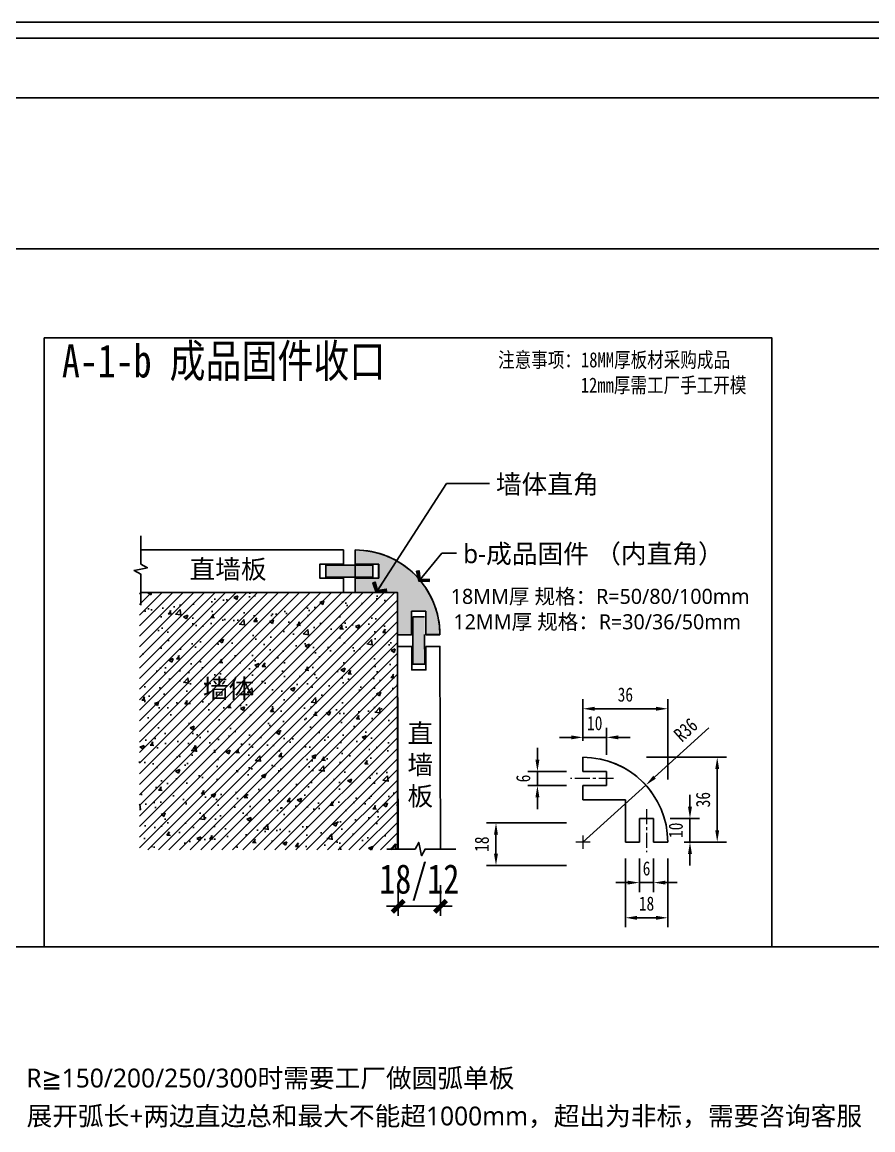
# Model space of a CAD drawing. Header units: millimetres. Extents: x 4862 to 20554, y 7569 to 11262.
# Drawn here: x 8357.5 to 8718.8, y 9021 to 9491.4 of the extents above; entities that cross this region are included whole.
import ezdxf

# ---------------------------------------------------------------- set-up
doc = ezdxf.new("R2010")
doc.units = ezdxf.units.MM
doc.linetypes.add('CENTERX2', pattern=[20.32, 12.7, -2.54, 2.54, -2.54])
doc.styles.add('TEXT', font='SimSun.ttf', dxfattribs={"width": 0.8})
doc.styles.add('家具尺寸文字', font='SimSun.ttf', dxfattribs={"width": 0.8})
doc.styles.add('黑石雅黑', font='Microsoft YaHei.ttf')
doc.dimstyles.new('副本 (2) (2) ISO-25', dxfattribs={"dimtxt": 18, "dimasz": 13, "dimexe": 6, "dimexo": 12, "dimgap": 6, "dimtad": 1, "dimtxsty": 'TEXT', "dimcen": 2.5, "dimclrd": 5, "dimclre": 5, "dimclrt": 5, "dimadec": 0, "dimazin": 0, "dimtfac": 1, "dimtmove": 0, "dimatfit": 3, "dimldrblk": 'BOXFILLED', "dimfxl": 0, "dimarcsym": 0})
doc.dimstyles.new('副本 固装比例5', dxfattribs={"dimscale": 5, "dimtxt": 2.5, "dimasz": 1, "dimexe": 0.8, "dimexo": 1.2, "dimgap": 0.5, "dimtad": 1, "dimdec": 0, "dimdsep": 46, "dimtxsty": '家具尺寸文字', "dimblk": 'ARCHTICK', "dimcen": 0, "dimdle": 0.8, "dimclrd": 8, "dimclre": 8, "dimclrt": 2, "dimadec": 1, "dimazin": 2, "dimtfac": 1, "dimtdec": 0, "dimtix": 1, "dimtmove": 2, "dimatfit": 2, "dimfxl": 0, "dimtolj": 1, "dimtzin": 0, "dimarcsym": 0})
doc.dimstyles.new('深化(A1)1：1', dxfattribs={"dimtxt": 3, "dimasz": 1, "dimexe": 1.5, "dimexo": 1, "dimgap": 1, "dimtad": 1, "dimdec": 0, "dimrnd": 5, "dimdsep": 46, "dimtxsty": '黑石雅黑', "dimblk": 'ARCHTICK', "dimcen": 1, "dimclrd": 44, "dimclre": 44, "dimclrt": 50, "dimadec": 0, "dimazin": 2, "dimtfac": 1, "dimtdec": 0, "dimtix": 1, "dimtmove": 2, "dimatfit": 3, "dimldrblk": 'hl_arrow2', "dimfxl": 0, "dimtolj": 1, "dimarcsym": 0})

# ---------------------------------------------------------------- blocks, each defined once
blk = doc.blocks.new('A$C398a0407')
blk.add_line((443.2, 6546.9), (8134, 6546.9))
for points in [[(9632, 0), (0, 0), (0, 6848), (9632, 6848)], [(9568, 64), (64, 64), (64, 6784), (9568, 6784)]]:
    blk.add_lwpolyline(points, close=True)
blk = doc.blocks.new('_ArchTick')
at = {"color": 0, "linetype": 'ByBlock', "const_width": 0.4}
blk.add_lwpolyline([(-0.5, -0.5), (0.5, 0.5)], dxfattribs=at)
blk = doc.blocks.new('hl_arrow2')
at = {"color": 2}
blk.add_line((-0.22, 0), (-1, 0), dxfattribs=at)
blk.add_lwpolyline([(-0.22, 0), (-0.86, -0.69), (-0.65, -0.86), (0, 0), (-0.65, 0.86), (-0.86, 0.69)], close=True, dxfattribs=at)
for points in [[(-0.86, 0.69), (-0.65, 0.86), (-0.22, 0), (0, 0)], [(-0.86, -0.69), (-0.65, -0.86), (-0.22, 0), (0, 0)]]:
    blk.add_solid(points, dxfattribs=at)
blk = doc.blocks.new('*D197')
at = {"color": 8, "lineweight": -2, "transparency": 16777216}
for p, q in [((8517.17, 9124.97), (8517.17, 9111.97)), ((8535.17, 9124.97), (8535.17, 9111.97)), ((8517.17, 9115.97), (8512.17, 9115.97)), ((8517.17, 9115.97), (8535.17, 9115.97)), ((8535.17, 9115.97), (8540.17, 9115.97))]:
    blk.add_line(p, q, dxfattribs=at)
at = {"layer": 'Defpoints', "color": 0, "transparency": 16777216}
for p in [(8517.17, 9140.26), (8535.17, 9140.26), (8535.17, 9115.97)]:
    blk.add_point(p, dxfattribs=at)
at = {"color": 8, "lineweight": -2, "transparency": 16777216, "xscale": 5, "yscale": 5, "zscale": 5}
blk.add_blockref('_ArchTick', (8517.17, 9115.97), dxfattribs=at)
at = {"color": 8, "lineweight": -2, "transparency": 16777216, "xscale": 5, "yscale": 5, "zscale": 5, "rotation": 180}
blk.add_blockref('_ArchTick', (8535.17, 9115.97), dxfattribs=at)
at = {"color": 2, "transparency": 16777216, "insert": (8526.17, 9126.08), "char_height": 12.5, "width": 11.8436, "attachment_point": 5, "style": '家具尺寸文字'}
blk.add_mtext('\\A1;18/12', dxfattribs=at)
blk = doc.blocks.new('A$Cad5e7a8f')
at = {"lineweight": 30}
for p, q in [((36, 36), (36, 30)), ((26, 30), (26, 24)), ((26, 30), (36, 30)), ((26, 24), (36, 24)), ((36, 24), (36, 18)), ((36, 18), (18, 18)), ((18, 18), (18, 0)), ((12, 10), (6, 10)), ((6, 10), (6, 0)), ((12, 10), (12, 0)), ((6, 0), (0, 0)), ((18, 0), (12, 0))]:
    blk.add_line(p, q, dxfattribs=at)
blk.add_arc((36, 0), 36, 90, 180, dxfattribs=at)
blk = doc.blocks.new('*D199')
at = {"color": 5, "lineweight": -2, "transparency": 16777216}
for p, q in [((8619.67, 9136.23), (8619.67, 9122.02)), ((8625.67, 9136.23), (8625.67, 9122.02)), ((8614.67, 9126.02), (8609.67, 9126.02)), ((8625.67, 9126.02), (8619.67, 9126.02)), ((8630.67, 9126.02), (8635.67, 9126.02))]:
    blk.add_line(p, q, dxfattribs=at)
at = {"color": 5, "transparency": 16777216}
for points in [[(8614.67, 9126.85), (8614.67, 9125.19), (8619.67, 9126.02)], [(8630.67, 9126.85), (8630.67, 9125.19), (8625.67, 9126.02)]]:
    blk.add_solid(points, dxfattribs=at)
at = {"layer": 'Defpoints', "color": 0, "transparency": 16777216}
for p in [(8619.67, 9143.23), (8625.67, 9143.23), (8619.67, 9126.02)]:
    blk.add_point(p, dxfattribs=at)
at = {"color": 5, "lineweight": 13, "transparency": 16777216, "insert": (8622.67, 9132.02), "char_height": 6, "attachment_point": 5, "style": 'TEXT'}
blk.add_mtext('6', dxfattribs=at)
blk = doc.blocks.new('_BoxFilled')
at = {"color": 0, "linetype": 'ByBlock', "lineweight": -2}
blk.add_line((-0.5, 0), (-1, 0), dxfattribs=at)
at = {"color": 0, "linetype": 'ByBlock'}
blk.add_solid([(-0.5, 0.5), (0.5, 0.5), (-0.5, -0.5), (0.5, -0.5)], dxfattribs=at)
blk = doc.blocks.new('*D217')
at = {"color": 5, "lineweight": -2, "transparency": 16777216}
for p, q in [((8595.67, 9186.23), (8595.67, 9203.84)), ((8626.67, 9199.84), (8600.67, 9199.84)), ((8631.67, 9169.84), (8631.67, 9203.84))]:
    blk.add_line(p, q, dxfattribs=at)
at = {"color": 5, "transparency": 16777216}
for points in [[(8600.67, 9200.68), (8600.67, 9199.01), (8595.67, 9199.84)], [(8626.67, 9200.68), (8626.67, 9199.01), (8631.67, 9199.84)]]:
    blk.add_solid(points, dxfattribs=at)
at = {"layer": 'Defpoints', "color": 0, "transparency": 16777216}
for p in [(8595.67, 9199.84), (8595.67, 9179.23), (8631.67, 9143.23)]:
    blk.add_point(p, dxfattribs=at)
at = {"color": 5, "lineweight": 13, "transparency": 16777216, "insert": (8613.67, 9205.84), "char_height": 6, "attachment_point": 5, "style": 'TEXT'}
blk.add_mtext('36', dxfattribs=at)
blk = doc.blocks.new('*D200')
at = {"color": 5, "lineweight": -2, "transparency": 16777216}
for p, q in [((8622.68, 9179.23), (8656.68, 9179.23)), ((8652.68, 9148.23), (8652.68, 9174.23)), ((8638.67, 9143.23), (8656.68, 9143.23))]:
    blk.add_line(p, q, dxfattribs=at)
at = {"color": 5, "transparency": 16777216}
for points in [[(8651.85, 9174.23), (8653.51, 9174.23), (8652.68, 9179.23)], [(8651.85, 9148.23), (8653.51, 9148.23), (8652.68, 9143.23)]]:
    blk.add_solid(points, dxfattribs=at)
at = {"layer": 'Defpoints', "color": 0, "transparency": 16777216}
for p in [(8595.67, 9179.23), (8652.68, 9179.23), (8631.67, 9143.23)]:
    blk.add_point(p, dxfattribs=at)
at = {"color": 5, "lineweight": 13, "transparency": 16777216, "insert": (8646.68, 9161.23), "char_height": 6, "attachment_point": 5, "rotation": 90, "style": 'TEXT'}
blk.add_mtext('36', dxfattribs=at)
blk = doc.blocks.new('*D201')
at = {"color": 5, "lineweight": -2, "transparency": 16777216}
for p, q in [((8588.67, 9151.34), (8554.73, 9151.34)), ((8558.73, 9138.34), (8558.73, 9146.34)), ((8588.67, 9133.34), (8554.73, 9133.34))]:
    blk.add_line(p, q, dxfattribs=at)
at = {"color": 5, "transparency": 16777216}
for points in [[(8557.89, 9146.34), (8559.56, 9146.34), (8558.73, 9151.34)], [(8557.89, 9138.34), (8559.56, 9138.34), (8558.73, 9133.34)]]:
    blk.add_solid(points, dxfattribs=at)
at = {"layer": 'Defpoints', "color": 0, "transparency": 16777216}
for p in [(8558.73, 9151.34), (8595.67, 9151.34), (8595.67, 9133.34)]:
    blk.add_point(p, dxfattribs=at)
at = {"color": 5, "lineweight": 13, "transparency": 16777216, "insert": (8552.73, 9142.34), "char_height": 6, "attachment_point": 5, "rotation": 90, "style": 'TEXT'}
blk.add_mtext('18', dxfattribs=at)
blk = doc.blocks.new('*D202')
at = {"color": 5, "lineweight": -2, "transparency": 16777216}
for p, q in [((8613.67, 9136.23), (8613.67, 9107.08)), ((8631.67, 9136.23), (8631.67, 9107.08)), ((8626.67, 9111.08), (8618.67, 9111.08))]:
    blk.add_line(p, q, dxfattribs=at)
at = {"color": 5, "transparency": 16777216}
for points in [[(8618.67, 9111.91), (8618.67, 9110.24), (8613.67, 9111.08)], [(8626.67, 9111.91), (8626.67, 9110.24), (8631.67, 9111.08)]]:
    blk.add_solid(points, dxfattribs=at)
at = {"layer": 'Defpoints', "color": 0, "transparency": 16777216}
for p in [(8613.67, 9143.23), (8631.67, 9143.23), (8613.67, 9111.08)]:
    blk.add_point(p, dxfattribs=at)
at = {"color": 5, "lineweight": 13, "transparency": 16777216, "insert": (8622.67, 9117.08), "char_height": 6, "attachment_point": 5, "style": 'TEXT'}
blk.add_mtext('18', dxfattribs=at)
blk = doc.blocks.new('*D203')
at = {"color": 5, "lineweight": -2, "transparency": 16777216}
for p, q in [((8595.67, 9186.23), (8595.67, 9191.69)), ((8605.67, 9180.23), (8605.67, 9191.69)), ((8590.67, 9187.69), (8585.67, 9187.69)), ((8605.67, 9187.69), (8595.67, 9187.69)), ((8610.67, 9187.69), (8615.67, 9187.69))]:
    blk.add_line(p, q, dxfattribs=at)
at = {"color": 5, "transparency": 16777216}
for points in [[(8590.67, 9188.52), (8590.67, 9186.85), (8595.67, 9187.69)], [(8610.67, 9188.52), (8610.67, 9186.85), (8605.67, 9187.69)]]:
    blk.add_solid(points, dxfattribs=at)
at = {"layer": 'Defpoints', "color": 0, "transparency": 16777216}
for p in [(8595.67, 9187.69), (8595.67, 9179.23), (8605.67, 9173.23)]:
    blk.add_point(p, dxfattribs=at)
at = {"color": 5, "lineweight": 13, "transparency": 16777216, "insert": (8600.67, 9193.69), "char_height": 6, "attachment_point": 5, "style": 'TEXT'}
blk.add_mtext('10', dxfattribs=at)
blk = doc.blocks.new('*D218')
at = {"color": 5, "lineweight": -2, "transparency": 16777216}
for p, q in [((8576.32, 9178.23), (8576.32, 9183.23)), ((8588.67, 9173.23), (8572.32, 9173.23)), ((8576.32, 9167.23), (8576.32, 9173.23)), ((8588.67, 9167.23), (8572.32, 9167.23)), ((8576.32, 9162.23), (8576.32, 9157.23))]:
    blk.add_line(p, q, dxfattribs=at)
at = {"color": 5, "transparency": 16777216}
for points in [[(8575.49, 9178.23), (8577.16, 9178.23), (8576.32, 9173.23)], [(8575.49, 9162.23), (8577.16, 9162.23), (8576.32, 9167.23)]]:
    blk.add_solid(points, dxfattribs=at)
at = {"layer": 'Defpoints', "color": 0, "transparency": 16777216}
for p in [(8576.32, 9173.23), (8595.67, 9173.23), (8595.67, 9167.23)]:
    blk.add_point(p, dxfattribs=at)
at = {"color": 5, "lineweight": 13, "transparency": 16777216, "insert": (8570.32, 9170.23), "char_height": 6, "attachment_point": 5, "rotation": 90, "style": 'TEXT'}
blk.add_mtext('6', dxfattribs=at)
blk = doc.blocks.new('*D219')
at = {"color": 5, "lineweight": -2, "transparency": 16777216}
for p, q in [((8641.11, 9158.23), (8641.11, 9163.23)), ((8632.67, 9153.23), (8645.11, 9153.23)), ((8641.11, 9143.23), (8641.11, 9153.23)), ((8638.67, 9143.23), (8645.11, 9143.23)), ((8641.11, 9138.23), (8641.11, 9133.23))]:
    blk.add_line(p, q, dxfattribs=at)
at = {"color": 5, "transparency": 16777216}
for points in [[(8640.28, 9158.23), (8641.94, 9158.23), (8641.11, 9153.23)], [(8640.28, 9138.23), (8641.94, 9138.23), (8641.11, 9143.23)]]:
    blk.add_solid(points, dxfattribs=at)
at = {"layer": 'Defpoints', "color": 0, "transparency": 16777216}
for p in [(8625.67, 9153.23), (8641.11, 9153.23), (8631.67, 9143.23)]:
    blk.add_point(p, dxfattribs=at)
at = {"color": 5, "lineweight": 13, "transparency": 16777216, "insert": (8635.11, 9148.23), "char_height": 6, "attachment_point": 5, "rotation": 90, "style": 'TEXT'}
blk.add_mtext('10', dxfattribs=at)
blk = doc.blocks.new('*D204')
at = {"color": 5, "lineweight": -2, "transparency": 16777216}
for p, q in [((8649.17, 9191.72), (8626.05, 9170.76)), ((8595.67, 9143.23), (8622.34, 9167.4))]:
    blk.add_line(p, q, dxfattribs=at)
blk.add_arc((8595.67, 9143.23), 36, 35.8197, 78.8592, dxfattribs=at)
at = {"color": 5, "transparency": 16777216}
blk.add_solid([(8625.49, 9171.38), (8626.61, 9170.15), (8622.34, 9167.4)], dxfattribs=at)
at = {"layer": 'Defpoints', "color": 0, "transparency": 16777216}
for p in [(8622.34, 9167.4), (8595.67, 9143.23)]:
    blk.add_point(p, dxfattribs=at)
at = {"color": 5, "lineweight": 13, "transparency": 16777216, "insert": (8639.31, 9190.88), "char_height": 6, "attachment_point": 5, "rotation": 42.1859, "style": 'TEXT'}
blk.add_mtext('R36', dxfattribs=at)
blk = doc.blocks.new('*U115')
at = {"color": 0}
blk.add_lwpolyline([(0, -9.17), (0, -1.28), (-1.7, -0.34), (1.7, 0.34), (0, 1.28), (0, 8.46)], dxfattribs=at)
blk = doc.blocks.new('A$Caecb7373')
at = {"color": 1}
blk.add_lwpolyline([(0, 821.76), (1155.84, 821.76), (1155.84, 0), (0, 0)], close=True, dxfattribs=at)

msp = doc.modelspace()

# ---------------------------------------------------------------- hatches: boundary and pattern name
h = msp.add_hatch(color=8)
h.dxf.hatch_style = 1
h.paths.add_polyline_path([(8516.893, 9249.247), (8516.893, 9231.293), (8522.939, 9231.309), (8522.914, 9241.309), (8528.914, 9241.324), (8528.939, 9231.324), (8534.939, 9231.34, 0.4134618), (8498.939, 9267.247), (8498.939, 9261.247), (8508.939, 9261.247), (8508.939, 9255.247), (8498.939, 9255.247), (8498.939, 9249.247)])
h = msp.add_hatch(color=8)
h.dxf.hatch_style = 1
h.paths.add_polyline_path([(8506.439, 9255.747), (8506.439, 9260.747), (8486.439, 9260.747), (8486.439, 9255.747)])
h = msp.add_hatch()
h.set_pattern_fill('ANSI31', color=8)
h.set_pattern_definition([(45, (-76840.726, 88204.5083), (-2.24506403, 2.24506403), [])])
h.paths.add_polyline_path([(8407.314, 9249.247), (8516.893, 9249.247), (8516.893, 9139.875), (8407.314, 9139.875)])
h = msp.add_hatch()
h.set_pattern_fill('AR-CONC', color=8, scale=0.1)
h.set_pattern_definition([(50, (-76840.726, 88204.508), (18.2184669, -1.5939086), [1.905, -20.955]), (355, (-76840.726, 88204.508), (-3.524342, 19.1056845), [1.524, -16.7640584]), (100.451445, (-76839.208, 88204.376), (14.6941247, 17.5117752), [1.619001, -17.8090245]), (46.1842, (-76840.726, 88209.588), (27.107904, -4.204233), [2.8575, -31.4325]), (96.635558, (-76838.467, 88209.238), (23.7404134, 24.7426125), [2.428502, -26.713561]), (351.18415, (-76840.726, 88209.588), (23.7404134, 24.7426125), [2.285997, -25.145973]), (21, (-76838.186, 88208.318), (15.1614391, -10.2265198), [1.905, -20.955]), (326, (-76838.186, 88208.318), (6.1802028, 18.4187966), [1.524, -16.764]), (71.451445, (-76836.923, 88207.466), (21.341642, 8.192277), [1.619001, -17.8089938]), (37.5, (-76840.726, 88204.5083), (0.30886033, 8.4555039), [0, -16.5608, 0, -17.018, 0, -16.8275]), (7.5, (-76840.726, 88204.508), (6.68196625, 10.0180575), [0, -9.7028, 0, -16.1798, 0, -6.4135]), (327.5, (-76846.39, 88204.5083), (13.5590595, -0.5728744), [0, -6.35, 0, -19.812, 0, -26.289]), (317.5, (-76848.93, 88204.508), (14.8129181, 2.5426491), [0, -8.255, 0, -13.1572, 0, -18.669])])
h.paths.add_polyline_path([(8407.314, 9249.247), (8516.893, 9249.247), (8516.893, 9139.875), (8407.314, 9139.875)])
h = msp.add_hatch(color=8)
h.dxf.hatch_style = 1
h.paths.add_polyline_path([(8523.471, 9218.81), (8528.471, 9218.823), (8528.42, 9238.823), (8523.42, 9238.81)])

# ---------------------------------------------------------------- linework, layer by layer
for p, q in [((8498.939, 9267.247), (8498.939, 9267.247)), ((8498.939, 9267.247), (8498.939, 9267.247)), ((8498.939, 9261.247), (8498.939, 9267.247)), ((8498.939, 9261.247), (8498.939, 9267.247)), ((8498.939, 9267.247), (8498.939, 9267.247)), ((8498.939, 9261.247), (8498.939, 9267.247)), ((8498.939, 9261.247), (8498.939, 9267.247)), ((8508.939, 9261.247), (8498.939, 9261.247)), ((8498.939, 9255.747), (8498.939, 9260.747)), ((8508.939, 9255.247), (8508.939, 9261.247)), ((8498.939, 9249.247), (8498.939, 9255.247)), ((8498.939, 9255.247), (8508.939, 9255.247)), ((8498.939, 9249.247), (8498.939, 9255.247)), ((8522.914, 9241.309), (8528.914, 9241.324)), ((8522.939, 9231.309), (8522.914, 9241.309)), ((8528.914, 9241.324), (8528.939, 9231.324)), ((8516.939, 9231.293), (8522.939, 9231.309)), ((8516.939, 9231.293), (8522.939, 9231.309)), ((8528.939, 9231.324), (8534.939, 9231.34)), ((8528.939, 9231.324), (8534.939, 9231.34)), ((8528.939, 9231.324), (8534.939, 9231.34)), ((8528.939, 9231.324), (8534.939, 9231.34)), ((8534.939, 9231.34), (8534.939, 9231.34)), ((8534.939, 9231.34), (8534.939, 9231.34)), ((8534.939, 9231.34), (8534.939, 9231.34))]:
    msp.add_line(p, q)
at = {"color": 8}
for p, q in [((8407.861, 9249.247), (8516.893, 9249.247)), ((8516.893, 9249.247), (8516.893, 9140.261))]:
    msp.add_line(p, q, dxfattribs=at)
at = {"lineweight": 30}
for p, q in [((8595.666, 9179.229), (8595.666, 9173.229)), ((8605.666, 9173.229), (8595.666, 9173.229)), ((8605.666, 9173.229), (8605.666, 9167.229)), ((8595.666, 9167.229), (8595.666, 9161.229)), ((8605.666, 9167.229), (8595.666, 9167.229)), ((8595.666, 9161.229), (8613.666, 9161.229)), ((8613.666, 9161.229), (8613.666, 9143.229)), ((8619.666, 9153.229), (8625.666, 9153.229)), ((8619.666, 9153.229), (8619.666, 9143.229)), ((8625.666, 9153.229), (8625.666, 9143.229)), ((8613.666, 9143.229), (8619.666, 9143.229)), ((8625.666, 9143.229), (8631.666, 9143.229))]:
    msp.add_line(p, q, dxfattribs=at)
at = {"color": 1, "linetype": 'CENTERX2', "lineweight": 13, "ltscale": 0.5}
for p, q in [((8608.704, 9170.229), (8590.445, 9170.229)), ((8622.666, 9157.247), (8622.666, 9138.988)), ((8598.662, 9143.229), (8592.67, 9143.229)), ((8595.666, 9146.029), (8595.666, 9140.429))]:
    msp.add_line(p, q, dxfattribs=at)
for points in [[(7925.192, 9395.155), (8746.744, 9395.155), (8746.744, 9459.199), (7925.192, 9459.199)], [(8746.744, 9098.807), (7925.192, 9098.807), (7925.192, 9395.155), (8746.744, 9395.155)], [(7925.192, 9395.155), (8746.744, 9395.155), (8746.744, 8802.459), (7925.192, 8802.459)], [(8366.893, 9357.261), (8675.948, 9357.261), (8675.948, 9098.807), (8366.893, 9098.807)], [(8486.439, 9255.747), (8506.439, 9255.747), (8506.439, 9260.747), (8486.439, 9260.747)]]:
    msp.add_lwpolyline(points, close=True)
for points in [[(8493.939, 9261.247), (8493.939, 9267.247), (8407.861, 9267.247)], [(8493.939, 9261.247), (8483.939, 9261.247), (8483.939, 9255.247), (8493.939, 9255.247)], [(8493.939, 9261.247), (8483.939, 9261.247), (8483.939, 9255.247), (8493.939, 9255.247)], [(8498.939, 9260.747), (8498.939, 9255.747)], [(8407.861, 9249.247), (8493.939, 9249.247), (8493.939, 9255.247)], [(8498.939, 9249.247), (8516.893, 9249.247), (8516.893, 9231.247)], [(8528.439, 9231.323), (8528.471, 9218.823), (8523.471, 9218.81), (8523.42, 9238.81), (8528.42, 9238.823)], [(8517.173, 9140.215), (8516.952, 9226.293), (8522.952, 9226.309)], [(8528.952, 9226.324), (8528.978, 9216.324), (8522.978, 9216.309), (8522.952, 9226.309)], [(8528.952, 9226.324), (8528.978, 9216.324), (8522.978, 9216.309), (8522.952, 9226.309)], [(8528.952, 9226.324), (8534.952, 9226.34), (8535.173, 9140.261)]]:
    msp.add_lwpolyline(points)
msp.add_lwpolyline([(8534.939, 9231.247), (8534.939, 9231.247, 0.4142136), (8498.939, 9267.247), (8498.939, 9261.247)], format="xyb")
at = {"lineweight": 30}
msp.add_arc((8595.666, 9143.229), 36, 0, 90, dxfattribs=at)

# ---------------------------------------------------------------- block references
at = {"xscale": 0.1068232839997459, "yscale": 0.1068232839997459, "zscale": 0.1068232839997459}
msp.add_blockref('A$C398a0407', (7877.845, 8759.836), dxfattribs=at)
at = {"color": 1}
for name, p, xscale, yscale, zscale in [('A$Caecb7373', (7877.845, 8759.836), 0.8901940333312022, 0.8901940333312022, 0.8901940333312022), ('*U115', (8407.861, 9259.147), 1.664, 1.664, 1.664)]:
    msp.add_blockref(name, p, dxfattribs=dict(at, xscale=xscale, yscale=yscale, zscale=zscale))
at = {"rotation": 270}
msp.add_blockref('A$Cad5e7a8f', (8498.893, 9267.247), dxfattribs=at)
at = {"color": 1, "xscale": 1.664, "yscale": 1.664, "zscale": 1.664, "rotation": 90}
msp.add_blockref('*U115', (8526.482, 9140.261), dxfattribs=at)

# ---------------------------------------------------------------- texts
at = {"color": 50, "style": '家具尺寸文字', "width": 0.8}
msp.add_text('A-1-b 成品固件收口', height=14, dxfattribs=at).set_placement((8374.388, 9340.539))
at = {"style": '黑石雅黑'}
for s, height, p in [('墙体直角', 8, (8558.703, 9291.183)), ('b-成品固件 （内直角）', 8, (8544.763, 9261.649)), ('直墙板 ', 8, (8428.593, 9255.094)), ('18MM厚 规格：R=50/80/100mm', 6.4, (8539.528, 9244.355)), ('R≧150/200/250/300时需要工厂做圆弧单板', 8, (8359.273, 9039.039)), ('展开弧长+两边直边总和最大不能超1000mm，超出为非标，需要咨询客服', 8, (8359.378, 9022.924))]:
    msp.add_text(s, height=height, dxfattribs=at).set_placement(p)
at = {"color": 3, "style": '黑石雅黑'}
msp.add_text('墙体', height=8, dxfattribs=at).set_placement((8434.247, 9204.424))
at = {"color": 6, "insert": (8559.627, 9351.228), "char_height": 6.4512, "width": 294.18553, "attachment_point": 1, "style": '家具尺寸文字'}
msp.add_mtext('注意事项：18MM厚板材采购成品\\P          12mm厚需工厂手工开模', dxfattribs=at)
at = {"attachment_point": 1, "style": '黑石雅黑'}
for s, insert, char_height, width in [('12MM厚 规格：R=30/36/50mm', (8540.669, 9239.961), 6.4, 275.10914), ('直墙板', (8521.131, 9193.41), 8, 10.5634)]:
    msp.add_mtext(s, dxfattribs=dict(at, insert=insert, char_height=char_height, width=width))

# ---------------------------------------------------------------- dimensions: what is measured, and where the dimension line sits
at = {"lineweight": 13}
for base, p1, p2, angle, picture, middle in [((8595.666, 9199.844), (8631.666, 9143.229), (8595.666, 9179.229), 180, '*D217', (8613.666, 9205.844)), ((8652.679, 9179.229), (8631.666, 9143.229), (8595.666, 9179.229), 90, '*D200', (8646.679, 9161.229)), ((8558.728, 9151.338), (8595.666, 9133.338), (8595.666, 9151.338), 90, '*D201', (8552.728, 9142.338)), ((8613.666, 9111.076), (8631.666, 9143.229), (8613.666, 9143.229), 180, '*D202', (8622.666, 9117.076))]:
    dim = msp.add_linear_dim(base=base, p1=p1, p2=p2, angle=angle, dimstyle='副本 (2) (2) ISO-25', override={"dimtxt": 6, "dimasz": 5, "dimexe": 4, "dimexo": 7, "dimgap": 3, "dimfxl": 30, "dimfxlon": 1}, dxfattribs=at)
    dim.commit()
    dim.dimension.update_dxf_attribs({"geometry": picture, "text_midpoint": middle})
for base, p1, p2, angle, picture, middle in [((8595.666, 9187.688), (8605.666, 9173.229), (8595.666, 9179.229), 180, '*D203', (8600.666, 9187.688)), ((8576.322, 9173.229), (8595.666, 9167.229), (8595.666, 9173.229), 90, '*D218', (8576.322, 9170.229)), ((8641.111, 9153.229), (8631.666, 9143.229), (8625.666, 9153.229), 90, '*D219', (8641.111, 9148.229)), ((8619.666, 9126.02), (8625.666, 9143.229), (8619.666, 9143.229), 180, '*D199', (8622.666, 9126.02))]:
    dim = msp.add_linear_dim(base=base, p1=p1, p2=p2, angle=angle, dimstyle='副本 (2) (2) ISO-25', override={"dimtxt": 6, "dimasz": 5, "dimexe": 4, "dimexo": 7, "dimgap": 3, "dimfxl": 30, "dimfxlon": 1}, dxfattribs=at)
    dim.commit()
    dim.dimension.update_dxf_attribs({"geometry": picture, "text_midpoint": middle, "dimtype": 160})
dim = msp.add_radius_dim(center=(8595.666, 9143.229), mpoint=(8622.341, 9167.405), dimstyle='副本 (2) (2) ISO-25', override={"dimtxt": 6, "dimasz": 5, "dimexe": 4, "dimexo": 7, "dimgap": 3, "dimfxl": 30, "dimfxlon": 1}, dxfattribs=at)
dim.commit()
dim.dimension.update_dxf_attribs({"geometry": '*D204', "text_midpoint": (8643.342, 9186.438), "dimtype": 164})
dim = msp.add_linear_dim(base=(8535.173, 9115.968), p1=(8517.173, 9140.261), p2=(8535.173, 9140.261), text='18/12', dimstyle='副本 固装比例5')
dim.commit()
dim.dimension.update_dxf_attribs({"geometry": '*D197', "text_midpoint": (8526.173, 9126.08)})

# ---------------------------------------------------------------- leaders
at = {"ltscale": 500}
for points in [[(8507.916, 9249.247), (8537.691, 9295.423), (8555.958, 9295.423)], [(8525.996, 9254.01), (8535.752, 9265.889), (8542.018, 9265.889)]]:
    msp.add_leader(points, dimstyle='深化(A1)1：1', override={"dimasz": 4, "dimgap": 1, "dimtad": 0}, dxfattribs=at)

doc.saveas('drawing.dxf')
